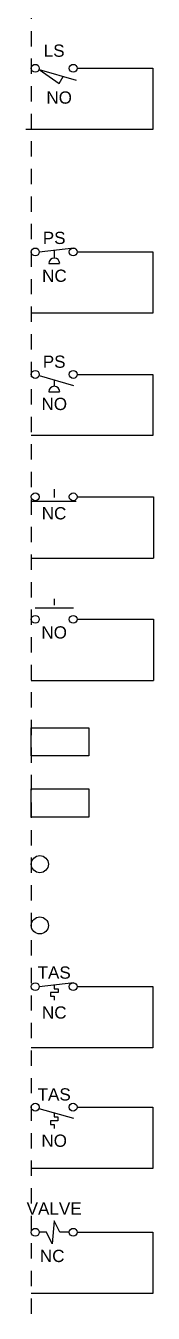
# Model space of a CAD drawing. Header units: inches. Extents: x 0 to 118, y -25 to 20.
# Drawn here: x 82.45 to 83.5, y -13.67 to -3.16 of the extents above; entities that cross this region are included whole.
import ezdxf
from ezdxf.enums import TextEntityAlignment as Align

# ---------------------------------------------------------------- set-up
doc = ezdxf.new("R2010")
doc.units = ezdxf.units.IN
doc.header["$MEASUREMENT"] = 0
doc.linetypes.add('ACAD_ISO02W100', pattern=[15, 12, -3])
doc.linetypes.add('HIDDEN2', pattern=[0.1875, 0.125, -0.0625])
for name, color, linetype in [('BORDER2', 220, 'HIDDEN2'), ('SYMS', 7, 'Continuous'), ('WIRES', 7, 'Continuous')]:
    doc.layers.add(name, color=color, linetype=linetype)
doc.styles.add('INERCONNECT TABLES', font='arial.ttf', dxfattribs={"height": 0.1})
doc.styles.add('WD', font='arial.ttf', dxfattribs={"height": 1})

# ---------------------------------------------------------------- blocks, each defined once
blk = doc.blocks.new('TB-TB_Round_R')
for centre in [(0.07, 0), (0.07, -0.5)]:
    blk.add_circle(centre, 0.0699)
at = {"linetype": 'Continuous', "style": 'INERCONNECT TABLES', "flags": 8}
for tag, p in [('Tag1', (0.07, 0.07)), ('Tag2', (0.07, -0.43))]:
    blk.add_attdef(tag, text='', height=0.1, dxfattribs=at).set_placement(p, align=Align.BOTTOM_CENTER)
at = {"linetype": 'Continuous', "style": 'INERCONNECT TABLES', "flags": 9}
for tag, p in [('LOC', (0.333, 0.111)), ('P/N', (0.336, 0.148)), ('INST', (0.337, 0.061))]:
    blk.add_attdef(tag, p, '', height=0.01, dxfattribs=at)
blk.add_attdef('MFG', text='', height=0.01, dxfattribs=at).set_placement((0.366, 0.168), align=Align.RIGHT)
at = {"flags": 9}
for tag, p, height, style in [('X4TERM01', (-0.093, 0), 0.0125, 'WD'), ('X2TERM01', (0.024, 0.037), 0.0125, 'WD'), ('X1TERM01', (0.14, 0), 0.0125, 'WD'), ('FAMILY', (0.322, 0.079), 0.01, 'INERCONNECT TABLES'), ('X8TERM01', (0.027, -0.051), 0.0125, 'WD'), ('X4TERM02', (-0.093, -0.504), 0.0125, 'WD'), ('X2TERM02', (0.028, -0.462), 0.0125, 'WD'), ('X1TERM02', (0.14, -0.5), 0.0125, 'WD'), ('X8TERM02', (0.026, -0.547), 0.0125, 'WD')]:
    blk.add_attdef(tag, p, '', height=height, dxfattribs=dict(at, style=style))
at = {"linetype": 'Continuous', "style": 'INERCONNECT TABLES', "flags": 8}
for tag, p in [('Term1', (0.24, 0)), ('Desc2', (3.5, -0.25)), ('Desc3', (3.5, -0.4)), ('Term2', (0.24, -0.5))]:
    blk.add_attdef(tag, text='', height=0.1, dxfattribs=at).set_placement(p, align=Align.MIDDLE_LEFT)
at = {"style": 'INERCONNECT TABLES', "flags": 8}
blk.add_attdef('Desc1', text='', height=0.1, dxfattribs=at).set_placement((3.5, -0.1), align=Align.MIDDLE_LEFT)
blk = doc.blocks.new('LimitSwitch_NO_R')
at = {"linetype": 'Continuous'}
for p, q in [((0.063, -0.01), (0.228, -0.124)), ((0.063, -0.01), (0.366, -0.097)), ((0.228, -0.124), (0.26, -0.067))]:
    blk.add_line(p, q, dxfattribs=at)
for centre in [(0.032, 0), (0.343, 0)]:
    blk.add_circle(centre, 0.0322)
at = {"layer": 'WIRES'}
for p, q in [((0.375, 0), (0.995, 0)), ((0.995, 0), (0.995, -0.5)), ((0.995, -0.5), (0, -0.5))]:
    blk.add_line(p, q, dxfattribs=at)
at = {"style": 'INERCONNECT TABLES', "flags": 8}
blk.add_attdef('Tag1', text='', height=0.1, dxfattribs=at).set_placement((0.188, 0.094), align=Align.CENTER)
for tag, p, height, style, flags in [('X4TERM01', (0, 0), 0.0125, 'WD', 9), ('X2LINK', (0.188, 0.047), 0.01, 'WD', 9), ('FAMILY', (0.225, 0.037), 0.01, 'WD', 9), ('X1TERM02', (0.375, 0), 0.0125, 'WD', 9), ('X8LINK', (0.197, -0.14), 0.01, 'WD', 9), ('Rating', (-0.011, -0.424), 0.1, 'INERCONNECT TABLES', 8)]:
    blk.add_attdef(tag, p, '', height=height, dxfattribs=dict(style=style, flags=flags))
at = {"linetype": 'Continuous', "style": 'WD', "flags": 9}
for tag, p in [('P/N', (0.25, -0.007)), ('MFG', (0.25, -0.027)), ('LOC', (0.251, -0.049))]:
    blk.add_attdef(tag, text='', height=0.01, dxfattribs=at).set_placement(p, align=Align.CENTER)
at = {"style": 'INERCONNECT TABLES', "flags": 8}
for tag, p in [('Desc1', (3.5, 0)), ('Desc2', (3.5, -0.15)), ('Desc3', (3.5, -0.3))]:
    blk.add_attdef(tag, text='', height=0.1, dxfattribs=at).set_placement(p, align=Align.MIDDLE_LEFT)
at = {"linetype": 'Continuous', "style": 'INERCONNECT TABLES', "flags": 8}
blk.add_attdef('Term1', text='', height=0.1, dxfattribs=at).set_placement((-0.018, -0.032), align=Align.TOP_RIGHT)
at = {"linetype": 'Continuous', "style": 'WD', "flags": 9}
blk.add_attdef('INST', (0.267, -0.063), '', height=0.01, dxfattribs=at)
at = {"linetype": 'Continuous', "style": 'INERCONNECT TABLES', "flags": 8}
blk.add_attdef('Term2', text='', height=0.1, dxfattribs=at).set_placement((0.393, -0.032), align=Align.TOP_LEFT)
at = {"style": 'INERCONNECT TABLES', "flags": 8}
blk.add_attdef('Contact', text='', height=0.1, dxfattribs=at).set_placement((0.228, -0.189), align=Align.TOP_CENTER)
blk = doc.blocks.new('PressureSwitch_NC_R')
at = {"linetype": 'Continuous'}
blk.add_line((0.064, 0.002), (0.347, 0.033), dxfattribs=at)
for p, q in [((0.188, 0.015), (0.188, -0.049)), ((0.143, -0.094), (0.232, -0.094))]:
    blk.add_line(p, q)
for centre in [(0.032, 0), (0.343, 0)]:
    blk.add_circle(centre, 0.0322)
blk.add_arc((0.188, -0.094), 0.0442, 0, 180)
at = {"layer": 'WIRES'}
for p, q in [((0.375, 0), (0.995, 0)), ((0.995, 0), (0.995, -0.5)), ((0.995, -0.5), (0, -0.5))]:
    blk.add_line(p, q, dxfattribs=at)
at = {"style": 'INERCONNECT TABLES', "flags": 8}
blk.add_attdef('Tag1', text='', height=0.1, dxfattribs=at).set_placement((0.188, 0.065), align=Align.CENTER)
for tag, p, height, style, flags in [('X4TERM01', (-0.097, 0.004), 0.0125, 'WD', 9), ('X2LINK', (0.188, 0.047), 0.01, 'WD', 9), ('X1TERM02', (0.375, 0), 0.0125, 'WD', 9), ('X8LINK', (0.162, -0.11), 0.01, 'WD', 9), ('Rating', (0, -0.445), 0.1, 'INERCONNECT TABLES', 8), ('FAMILY', (1.092, -0.376), 0.01, 'WD', 9)]:
    blk.add_attdef(tag, p, '', height=height, dxfattribs=dict(style=style, flags=flags))
for tag, p in [('Desc1', (3.5, 0)), ('Desc2', (3.5, -0.15)), ('Desc3', (3.5, -0.3))]:
    blk.add_attdef(tag, text='', height=0.1, dxfattribs=at).set_placement(p, align=Align.MIDDLE_LEFT)
at = {"linetype": 'Continuous', "style": 'INERCONNECT TABLES', "flags": 8}
blk.add_attdef('Term1', text='', height=0.1, dxfattribs=at).set_placement((-0.018, -0.032), align=Align.TOP_RIGHT)
blk.add_attdef('Term2', text='', height=0.1, dxfattribs=at).set_placement((0.393, -0.032), align=Align.TOP_LEFT)
at = {"style": 'INERCONNECT TABLES', "flags": 8}
blk.add_attdef('Contact', text='', height=0.1, dxfattribs=at).set_placement((0.189, -0.144), align=Align.TOP_CENTER)
at = {"linetype": 'Continuous', "style": 'WD', "flags": 9}
for tag, p in [('P/N', (1.112, -0.316)), ('MFG', (1.112, -0.336)), ('LOC', (1.113, -0.359))]:
    blk.add_attdef(tag, text='', height=0.01, dxfattribs=at).set_placement(p, align=Align.CENTER)
blk.add_attdef('INST', (1.1, -0.396), '', height=0.01, dxfattribs=at)
blk = doc.blocks.new('PressureSwitch_NO_R')
at = {"linetype": 'Continuous'}
blk.add_line((0.063, -0.01), (0.345, -0.091), dxfattribs=at)
for p, q in [((0.188, -0.046), (0.188, -0.096)), ((0.143, -0.141), (0.232, -0.141))]:
    blk.add_line(p, q)
for centre in [(0.032, 0), (0.343, 0)]:
    blk.add_circle(centre, 0.0322)
blk.add_arc((0.188, -0.141), 0.0442, 0, 180)
at = {"layer": 'WIRES'}
for p, q in [((0.375, 0), (0.995, 0)), ((0.995, 0), (0.995, -0.5)), ((0.995, -0.5), (0, -0.5))]:
    blk.add_line(p, q, dxfattribs=at)
at = {"style": 'INERCONNECT TABLES', "flags": 8}
blk.add_attdef('Tag1', text='', height=0.1, dxfattribs=at).set_placement((0.188, 0.054), align=Align.CENTER)
for tag, p, height, style, flags in [('X4TERM01', (0, 0), 0.0125, 'WD', 9), ('X1TERM02', (0.375, 0), 0.0125, 'WD', 9), ('X2LINK', (0.169, -0.035), 0.01, 'WD', 9), ('X8LINK', (0.169, -0.159), 0.01, 'WD', 9), ('Rating', (0.479, -0.411), 0.1, 'INERCONNECT TABLES', 8), ('FAMILY', (1.059, -0.362), 0.01, 'WD', 9)]:
    blk.add_attdef(tag, p, '', height=height, dxfattribs=dict(style=style, flags=flags))
for tag, p in [('Desc1', (3.5, 0)), ('Desc2', (3.5, -0.15)), ('Desc3', (3.5, -0.3))]:
    blk.add_attdef(tag, text='', height=0.1, dxfattribs=at).set_placement(p, align=Align.MIDDLE_LEFT)
at = {"linetype": 'Continuous', "style": 'INERCONNECT TABLES', "flags": 8}
blk.add_attdef('Term1', text='', height=0.1, dxfattribs=at).set_placement((-0.018, -0.032), align=Align.TOP_RIGHT)
blk.add_attdef('Term2', text='', height=0.1, dxfattribs=at).set_placement((0.393, -0.032), align=Align.TOP_LEFT)
at = {"style": 'INERCONNECT TABLES', "flags": 8}
blk.add_attdef('Contact', text='', height=0.1, dxfattribs=at).set_placement((0.188, -0.191), align=Align.TOP_CENTER)
at = {"linetype": 'Continuous', "style": 'WD', "flags": 9}
for tag, p in [('P/N', (1.083, -0.316)), ('MFG', (1.083, -0.336)), ('LOC', (1.084, -0.348))]:
    blk.add_attdef(tag, text='', height=0.01, dxfattribs=at).set_placement(p, align=Align.CENTER)
blk.add_attdef('INST', (1.071, -0.374), '', height=0.01, dxfattribs=at)
blk = doc.blocks.new('PushButton_NC_R')
for p, q in [((0.188, 0.062), (0.188, -0.005)), ((0.375, 0), (0.999, 0)), ((0.003, -0.034), (0.368, -0.034)), ((0, -0.5), (0.999, -0.5))]:
    blk.add_line(p, q)
for centre in [(0.032, 0), (0.343, 0)]:
    blk.add_circle(centre, 0.0322)
at = {"layer": 'WIRES', "linetype": 'ACAD_ISO02W100'}
blk.add_line((0.999, 0), (0.999, -0.5), dxfattribs=at)
at = {"style": 'INERCONNECT TABLES'}
for tag, height, flags, p in [('Tag1', 0.1, 8, (0.188, 0.113)), ('Rating', 0.1, 8, (0.197, -0.375)), ('MFG', 0.01, 9, (1.081, -0.341))]:
    blk.add_attdef(tag, text='', height=height, dxfattribs=dict(at, flags=flags)).set_placement(p, align=Align.CENTER)
at = {"flags": 9}
for tag, p, height, style in [('X3TERM01', (0, 0), 0.0125, 'WD'), ('X2LINK', (0.157, 0.065), 0.01, 'WD'), ('X1TERM02', (0.375, 0), 0.0125, 'WD'), ('X8LINK', (0.159, -0.054), 0.01, 'WD'), ('FAMILY', (1.058, -0.399), 0.01, 'WD'), ('P/N', (1.064, -0.354), 0.01, 'INERCONNECT TABLES'), ('LOC', (1.064, -0.368), 0.01, 'INERCONNECT TABLES'), ('INST', (1.065, -0.383), 0.01, 'INERCONNECT TABLES')]:
    blk.add_attdef(tag, p, '', height=height, dxfattribs=dict(at, style=style))
at = {"style": 'INERCONNECT TABLES', "flags": 8}
for tag, p in [('Desc1', (3.5, 0)), ('Desc2', (3.5, -0.15)), ('Desc3', (3.5, -0.3))]:
    blk.add_attdef(tag, text='', height=0.1, dxfattribs=at).set_placement(p, align=Align.MIDDLE_LEFT)
at = {"linetype": 'Continuous', "style": 'INERCONNECT TABLES', "flags": 8}
blk.add_attdef('Term1', text='', height=0.1, dxfattribs=at).set_placement((-0.018, -0.035), align=Align.TOP_RIGHT)
at = {"style": 'INERCONNECT TABLES', "flags": 8}
blk.add_attdef('Contact', text='', height=0.1, dxfattribs=at).set_placement((0.186, -0.084), align=Align.TOP_CENTER)
at = {"linetype": 'Continuous', "style": 'INERCONNECT TABLES', "flags": 8}
blk.add_attdef('Term2', text='', height=0.1, dxfattribs=at).set_placement((0.393, -0.036), align=Align.TOP_LEFT)
blk = doc.blocks.new('PushButton_NO_R')
for p, q in [((0.188, 0.168), (0.188, 0.115)), ((0.031, 0.094), (0.344, 0.094)), ((0.375, 0), (0.999, 0)), ((0, -0.5), (0.999, -0.5))]:
    blk.add_line(p, q)
for centre in [(0.032, 0), (0.343, 0)]:
    blk.add_circle(centre, 0.0322)
at = {"layer": 'WIRES', "linetype": 'ACAD_ISO02W100'}
blk.add_line((0.999, 0), (0.999, -0.5), dxfattribs=at)
at = {"style": 'INERCONNECT TABLES'}
for tag, height, flags, p in [('Tag1', 0.1, 8, (0.188, 0.218)), ('Rating', 0.1, 8, (0.199, -0.348)), ('MFG', 0.01, 9, (1.085, -0.369))]:
    blk.add_attdef(tag, text='', height=height, dxfattribs=dict(at, flags=flags)).set_placement(p, align=Align.CENTER)
at = {"flags": 9}
for tag, p, height, style in [('X2LINK', (0.135, 0.143), 0.01, 'WD'), ('X3TERM01', (0, 0), 0.0125, 'WD'), ('X8LINK', (0.188, 0), 0.01, 'WD'), ('X1TERM02', (0.375, 0), 0.0125, 'WD'), ('FAMILY', (1.058, -0.409), 0.01, 'WD'), ('P/N', (1.067, -0.386), 0.01, 'INERCONNECT TABLES'), ('LOC', (1.067, -0.397), 0.01, 'INERCONNECT TABLES'), ('INST', (1.069, -0.421), 0.01, 'INERCONNECT TABLES')]:
    blk.add_attdef(tag, p, '', height=height, dxfattribs=dict(at, style=style))
at = {"style": 'INERCONNECT TABLES', "flags": 8}
for tag, p in [('Desc1', (3.5, 0)), ('Desc2', (3.5, -0.15)), ('Desc3', (3.5, -0.3))]:
    blk.add_attdef(tag, text='', height=0.1, dxfattribs=at).set_placement(p, align=Align.MIDDLE_LEFT)
at = {"linetype": 'Continuous', "style": 'INERCONNECT TABLES', "flags": 8}
blk.add_attdef('Term1', text='', height=0.1, dxfattribs=at).set_placement((-0.018, -0.032), align=Align.TOP_RIGHT)
at = {"style": 'INERCONNECT TABLES', "flags": 8}
blk.add_attdef('Contact', text='', height=0.1, dxfattribs=at).set_placement((0.187, -0.056), align=Align.TOP_CENTER)
at = {"linetype": 'Continuous', "style": 'INERCONNECT TABLES', "flags": 8}
blk.add_attdef('Term2', text='', height=0.1, dxfattribs=at).set_placement((0.393, -0.032), align=Align.TOP_LEFT)
blk = doc.blocks.new('TB-TB_Square_R')
for points in [[(0, 0.115), (0.472, 0.115), (0.472, -0.115), (0, -0.115)], [(0, -0.385), (0.472, -0.385), (0.472, -0.615), (0, -0.615)]]:
    blk.add_lwpolyline(points, close=True)
at = {"linetype": 'Continuous', "style": 'INERCONNECT TABLES'}
for tag, p, height, flags in [('Tag1', (0.572, 0.165), 0.1, 8), ('LOC', (0.677, 0.016), 0.01, 9), ('INST', (0.677, -0.002), 0.01, 9), ('P/N', (0.679, 0.031), 0.01, 9), ('Tag2', (0.572, -0.335), 0.1, 8)]:
    blk.add_attdef(tag, p, '', height=height, dxfattribs=dict(at, flags=flags))
at = {"style": 'WD', "flags": 9}
for tag, p in [('X2TERM01', (0.236, 0.115)), ('X4TERM01', (0, 0)), ('X1TERM01', (0.472, 0)), ('X8TERM01', (0.236, -0.115)), ('X2TERM02', (0.236, -0.385)), ('X4TERM02', (0, -0.5)), ('X1TERM02', (0.472, -0.5)), ('X8TERM02', (0.236, -0.615))]:
    blk.add_attdef(tag, p, '', height=0.0125, dxfattribs=at)
at = {"linetype": 'Continuous', "style": 'INERCONNECT TABLES', "flags": 8}
for tag, p in [('Term1', (0.236, 0)), ('Term2', (0.236, -0.5))]:
    blk.add_attdef(tag, text='', height=0.1, dxfattribs=at).set_placement(p, align=Align.MIDDLE_CENTER)
at = {"style": 'WD', "width": 0.7, "flags": 9}
blk.add_attdef('FAMILY', (0.673, 0.067), '', height=0.01, dxfattribs=at)
at = {"linetype": 'Continuous', "style": 'INERCONNECT TABLES', "flags": 9}
blk.add_attdef('MFG', text='', height=0.01, dxfattribs=at).set_placement((0.704, 0.05), align=Align.RIGHT)
at = {"style": 'INERCONNECT TABLES', "flags": 8}
blk.add_attdef('Desc1', text='', height=0.1, dxfattribs=at).set_placement((3.5, -0.1), align=Align.MIDDLE_LEFT)
at = {"linetype": 'Continuous', "style": 'INERCONNECT TABLES', "flags": 8}
for tag, p in [('Desc2', (3.5, -0.25)), ('Desc3', (3.5, -0.4))]:
    blk.add_attdef(tag, text='', height=0.1, dxfattribs=at).set_placement(p, align=Align.MIDDLE_LEFT)
blk = doc.blocks.new('TemperatureSwitch_NC_R')
at = {"linetype": 'Continuous'}
blk.add_line((0.066, 0.002), (0.349, 0.033), dxfattribs=at)
for p, q in [((0.19, 0.015), (0.19, -0.017)), ((0.221, -0.048), (0.158, -0.048)), ((0.158, -0.048), (0.158, -0.079)), ((0.158, -0.079), (0.19, -0.079)), ((0.19, -0.017), (0.221, -0.017)), ((0.19, -0.079), (0.19, -0.111)), ((0.221, -0.017), (0.221, -0.048))]:
    blk.add_line(p, q)
for centre in [(0.034, 0), (0.345, 0)]:
    blk.add_circle(centre, 0.0322)
at = {"layer": 'WIRES'}
for p, q in [((0.377, 0), (0.997, 0)), ((0.997, 0), (0.997, -0.5)), ((0.997, -0.5), (0.002, -0.5))]:
    blk.add_line(p, q, dxfattribs=at)
at = {"style": 'INERCONNECT TABLES', "flags": 8}
blk.add_attdef('Tag1', text='', height=0.1, dxfattribs=at).set_placement((0.19, 0.065), align=Align.CENTER)
for tag, p, height, style, flags in [('X4TERM01', (0.002, 0), 0.0125, 'WD', 9), ('X2LINK', (0.19, 0.08), 0.01, 'WD', 9), ('X1TERM02', (0.377, 0), 0.0125, 'WD', 9), ('X8LINK', (0.182, -0.148), 0.01, 'WD', 9), ('Rating', (0.464, -0.402), 0.1, 'INERCONNECT TABLES', 8), ('FAMILY', (1.05, -0.34), 0.01, 'WD', 9)]:
    blk.add_attdef(tag, p, '', height=height, dxfattribs=dict(style=style, flags=flags))
for tag, p in [('Desc1', (3.502, 0)), ('Desc2', (3.502, -0.15)), ('Desc3', (3.502, -0.3))]:
    blk.add_attdef(tag, text='', height=0.1, dxfattribs=at).set_placement(p, align=Align.MIDDLE_LEFT)
at = {"linetype": 'Continuous', "style": 'INERCONNECT TABLES', "flags": 8}
blk.add_attdef('Term1', text='', height=0.1, dxfattribs=at).set_placement((-0.016, -0.032), align=Align.TOP_RIGHT)
blk.add_attdef('Term2', text='', height=0.1, dxfattribs=at).set_placement((0.395, -0.032), align=Align.TOP_LEFT)
at = {"style": 'INERCONNECT TABLES', "flags": 8}
blk.add_attdef('Contact', text='', height=0.1, dxfattribs=at).set_placement((0.19, -0.161), align=Align.TOP_CENTER)
at = {"linetype": 'Continuous', "style": 'WD', "flags": 9}
for tag, p in [('MFG', (1.065, -0.299)), ('P/N', (1.068, -0.31)), ('LOC', (1.071, -0.323))]:
    blk.add_attdef(tag, text='', height=0.01, dxfattribs=at).set_placement(p, align=Align.CENTER)
blk.add_attdef('INST', (1.059, -0.353), '', height=0.01, dxfattribs=at)
blk = doc.blocks.new('TemperatureSwitch_NO_R')
at = {"linetype": 'Continuous'}
blk.add_line((0.062, -0.004), (0.344, -0.084), dxfattribs=at)
for p, q in [((0.218, -0.104), (0.156, -0.104)), ((0.156, -0.104), (0.156, -0.136)), ((0.187, -0.039), (0.187, -0.073)), ((0.187, -0.073), (0.218, -0.073)), ((0.218, -0.073), (0.218, -0.104)), ((0.156, -0.136), (0.187, -0.136)), ((0.187, -0.136), (0.187, -0.167))]:
    blk.add_line(p, q)
for centre in [(0.032, 0.007), (0.342, 0.007)]:
    blk.add_circle(centre, 0.0322)
at = {"layer": 'WIRES'}
for p, q in [((0.374, 0.007), (0.994, 0.007)), ((0.994, 0.007), (0.994, -0.493)), ((0.994, -0.493), (-0.001, -0.493))]:
    blk.add_line(p, q, dxfattribs=at)
at = {"style": 'INERCONNECT TABLES', "flags": 8}
blk.add_attdef('Tag1', text='', height=0.1, dxfattribs=at).set_placement((0.187, 0.061), align=Align.CENTER)
for tag, p, height, style, flags in [('X4TERM01', (-0.001, 0.007), 0.0125, 'WD', 9), ('X2LINK', (0.163, 0), 0.01, 'WD', 9), ('X1TERM02', (0.374, 0.007), 0.0125, 'WD', 9), ('X8LINK', (0.129, -0.167), 0.01, 'WD', 9), ('Rating', (0.461, -0.401), 0.1, 'INERCONNECT TABLES', 8), ('FAMILY', (1.144, -0.393), 0.01, 'WD', 9)]:
    blk.add_attdef(tag, p, '', height=height, dxfattribs=dict(style=style, flags=flags))
for tag, p in [('Desc1', (3.499, 0.007)), ('Desc2', (3.499, -0.143)), ('Desc3', (3.499, -0.293))]:
    blk.add_attdef(tag, text='', height=0.1, dxfattribs=at).set_placement(p, align=Align.MIDDLE_LEFT)
at = {"linetype": 'Continuous', "style": 'INERCONNECT TABLES', "flags": 8}
blk.add_attdef('Term1', text='', height=0.1, dxfattribs=at).set_placement((0.031, -0.025), align=Align.TOP_RIGHT)
blk.add_attdef('Term2', text='', height=0.1, dxfattribs=at).set_placement((0.341, -0.025), align=Align.TOP_LEFT)
at = {"style": 'INERCONNECT TABLES', "flags": 8}
blk.add_attdef('Contact', text='', height=0.1, dxfattribs=at).set_placement((0.188, -0.217), align=Align.TOP_CENTER)
at = {"linetype": 'Continuous', "style": 'WD', "flags": 9}
for tag, p in [('LOC', (1.17, -0.364)), ('P/N', (1.169, -0.35)), ('MFG', (1.18, -0.332))]:
    blk.add_attdef(tag, text='', height=0.01, dxfattribs=at).set_placement(p, align=Align.CENTER)
blk.add_attdef('INST', (1.156, -0.408), '', height=0.01, dxfattribs=at)
blk = doc.blocks.new('Valve_R')
for p, q in [((0.187, 0.094), (0.172, -0.094)), ((0.234, 0), (0.187, 0.094)), ((0.125, 0), (0.064, 0)), ((0.172, -0.094), (0.125, 0)), ((0.311, 0), (0.234, 0))]:
    blk.add_line(p, q)
for centre in [(0.032, 0), (0.343, 0)]:
    blk.add_circle(centre, 0.0322)
at = {"layer": 'WIRES'}
for p, q in [((0.375, 0), (0.995, 0)), ((0.995, 0), (0.995, -0.5)), ((0.995, -0.5), (0, -0.5))]:
    blk.add_line(p, q, dxfattribs=at)
at = {"style": 'INERCONNECT TABLES', "flags": 8}
blk.add_attdef('Tag1', text='', height=0.1, dxfattribs=at).set_placement((0.187, 0.144), align=Align.CENTER)
for tag, height, style, flags, p in [('X1TERM02', 0.0125, 'WD', 9, (0, 0)), ('X4TERM01', 0.0125, 'WD', 9, (0.375, 0)), ('Rating', 0.1, 'INERCONNECT TABLES', 8, (0.401, -0.36)), ('FAMILY', 0.01, 'WD', 9, (1.158, -0.312))]:
    blk.add_attdef(tag, text='', height=height, dxfattribs=dict(style=style, flags=flags)).set_placement(p, align=Align.RIGHT)
blk.add_attdef('Desc1', text='', height=0.1, dxfattribs=at).set_placement((3.5, 0.038), align=Align.MIDDLE_LEFT)
at = {"linetype": 'Continuous', "style": 'INERCONNECT TABLES', "flags": 8}
blk.add_attdef('Term1', text='', height=0.1, dxfattribs=at).set_placement((-0.018, -0.032), align=Align.TOP_RIGHT)
blk.add_attdef('Term2', text='', height=0.1, dxfattribs=at).set_placement((0.393, -0.032), align=Align.TOP_LEFT)
for tag, p in [('Desc2', (3.5, -0.112)), ('Desc3', (3.5, -0.262))]:
    blk.add_attdef(tag, text='', height=0.1, dxfattribs=at).set_placement(p, align=Align.MIDDLE_LEFT)
at = {"style": 'INERCONNECT TABLES', "flags": 8}
blk.add_attdef('Contact', text='', height=0.1, dxfattribs=at).set_placement((0.171, -0.144), align=Align.TOP_CENTER)
at = {"linetype": 'Continuous', "style": 'INERCONNECT TABLES', "flags": 9}
for tag, p in [('LOC', (1.152, -0.298)), ('MFG', (1.155, -0.266)), ('P/N', (1.151, -0.282)), ('INST', (1.154, -0.33))]:
    blk.add_attdef(tag, text='', height=0.01, dxfattribs=at).set_placement(p, align=Align.RIGHT)

msp = doc.modelspace()

# ---------------------------------------------------------------- linework, layer by layer
msp.add_line((82.499, -4.004), (82.454, -4.004))
at = {"layer": 'BORDER2'}
msp.add_line((82.5, 17.5), (82.5, -25.058), dxfattribs=at)

# ---------------------------------------------------------------- block references
ref = msp.add_blockref('LimitSwitch_NO_R', (82.5, -3.504))
ref.add_attrib('Tag1', 'LS', dxfattribs={"height": 0.1, "style": 'INERCONNECT TABLES'}).set_placement((82.687, -3.41), align=Align.CENTER)
ref.add_attrib('Contact', 'NO', dxfattribs={"height": 0.1, "style": 'INERCONNECT TABLES'}).set_placement((82.728, -3.693), align=Align.TOP_CENTER)
ref = msp.add_blockref('PressureSwitch_NO_R', (82.5, -6.004))
ref.add_attrib('Tag1', 'PS', dxfattribs={"height": 0.1, "style": 'INERCONNECT TABLES'}).set_placement((82.687, -5.95), align=Align.CENTER)
ref.add_attrib('Contact', 'NO', dxfattribs={"height": 0.1, "style": 'INERCONNECT TABLES'}).set_placement((82.688, -6.195), align=Align.TOP_CENTER)
ref = msp.add_blockref('PushButton_NC_R', (82.5, -7.004))
ref.add_attrib('Contact', 'NC', dxfattribs={"height": 0.1, "style": 'INERCONNECT TABLES'}).set_placement((82.686, -7.088), align=Align.TOP_CENTER)
ref = msp.add_blockref('PushButton_NO_R', (82.5, -8.004))
ref.add_attrib('Contact', 'NO', dxfattribs={"height": 0.1, "style": 'INERCONNECT TABLES'}).set_placement((82.687, -8.061), align=Align.TOP_CENTER)
for name, p in [('TB-TB_Square_R', (82.5, -9.004)), ('TB-TB_Round_R', (82.5, -10.004))]:
    msp.add_blockref(name, p)
ref = msp.add_blockref('TemperatureSwitch_NC_R', (82.498, -11.004))
ref.add_attrib('Tag1', 'TAS', dxfattribs={"height": 0.1, "style": 'INERCONNECT TABLES'}).set_placement((82.687, -10.939), align=Align.CENTER)
ref.add_attrib('Contact', 'NC', dxfattribs={"height": 0.1, "style": 'INERCONNECT TABLES'}).set_placement((82.688, -11.165), align=Align.TOP_CENTER)
ref = msp.add_blockref('TemperatureSwitch_NO_R', (82.5, -11.995))
ref.add_attrib('Tag1', 'TAS', dxfattribs={"height": 0.1, "style": 'INERCONNECT TABLES'}).set_placement((82.687, -11.934), align=Align.CENTER)
ref.add_attrib('Contact', 'NO', dxfattribs={"height": 0.1, "style": 'INERCONNECT TABLES'}).set_placement((82.687, -12.212), align=Align.TOP_CENTER)
ref = msp.add_blockref('Valve_R', (82.5, -13.01))
ref.add_attrib('Tag1', 'VALVE', dxfattribs={"height": 0.1, "style": 'INERCONNECT TABLES'}).set_placement((82.687, -12.866), align=Align.CENTER)
ref.add_attrib('Contact', 'NC', dxfattribs={"height": 0.1, "style": 'INERCONNECT TABLES'}).set_placement((82.671, -13.153), align=Align.TOP_CENTER)
at = {"layer": 'SYMS'}
ref = msp.add_blockref('PressureSwitch_NC_R', (82.5, -5.004), dxfattribs=at)
ref.add_attrib('Tag1', 'PS', dxfattribs={"layer": '0', "height": 0.1, "style": 'INERCONNECT TABLES'}).set_placement((82.687, -4.939), align=Align.CENTER)
ref.add_attrib('Contact', 'NC', dxfattribs={"layer": '0', "height": 0.1, "style": 'INERCONNECT TABLES'}).set_placement((82.689, -5.148), align=Align.TOP_CENTER)

doc.saveas('drawing.dxf')
